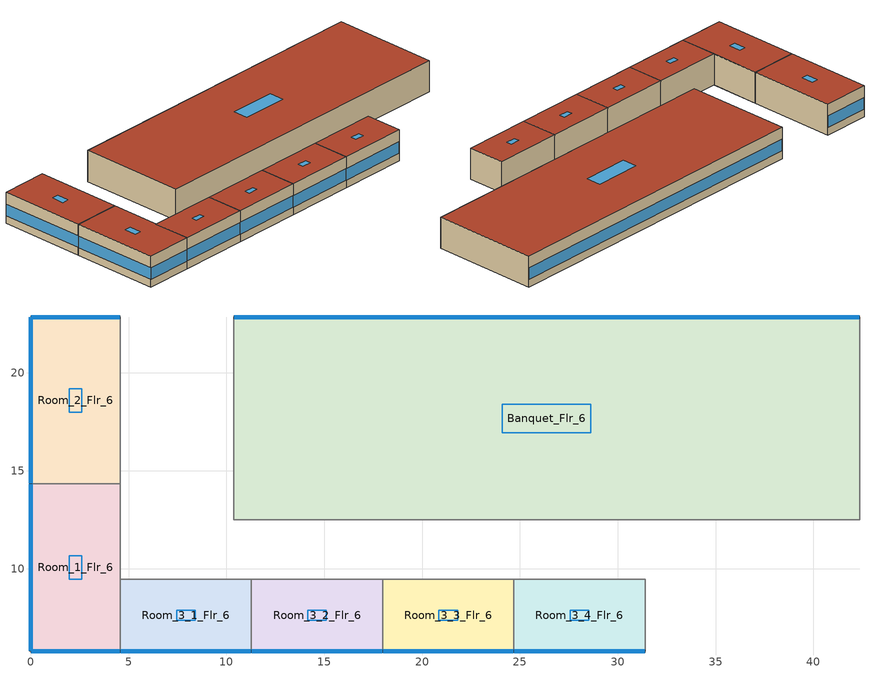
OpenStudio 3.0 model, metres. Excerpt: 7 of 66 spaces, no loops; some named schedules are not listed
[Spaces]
Room_2_Flr_6
 floor adiabatic (BTAP-Int-Wall): 4.57,22.86 4.57,14.33 0,14.33 0,22.86 z16.15
 wall outside: 4.57,22.86 0,22.86 0,14.33 z16.15:19.2
 wall to Room_1_Flr_6: 0,14.33 4.57,14.33 z16.15:19.2
 wall to Corridor_Flr_6: 4.57,14.33 4.57,22.86 z16.15:19.2
 window (BTAP-Ext-FixedWindow:U=0.190 SHGC=0.600): 4.55,22.86 0.03,22.86 z16.91:18.05; 0,22.83 0,14.35 z16.91:18.04
 roof outside: 4.57,14.33 4.57,22.86 0,22.86 0,14.33 z19.2
 skylight (BTAP-Ext-Skylights:U=0.190 SHGC=0.600): 2.61,17.99 2.61,19.2 1.96,19.2 1.96,17.99 z19.2
Banquet_Flr_6
 floor adiabatic (BTAP-Int-Wall): 42.37,22.86 42.37,12.5 10.36,12.5 10.36,22.86 z16.15
 wall outside: 42.37,22.86 10.36,22.86 z16.15:19.2
 wall to Corridor_Flr_6: 10.36,22.86 10.36,12.5 42.37,12.5 42.37,22.86 z16.15:19.2
 window (BTAP-Ext-FixedWindow:U=0.190 SHGC=0.600): 42.34,22.86 10.39,22.86 z16.91:18.03
 roof outside: 42.37,12.5 42.37,22.86 10.36,22.86 10.36,12.5 z19.2
 skylight (BTAP-Ext-Skylights:U=0.190 SHGC=0.600): 28.63,16.95 28.63,18.41 24.1,18.41 24.1,16.95 z19.2
Room_3_1_Flr_6
 floor adiabatic (BTAP-Int-Wall): 11.28,9.45 11.28,5.79 4.57,5.79 4.57,9.45 z16.15
 wall outside: 4.57,5.79 11.28,5.79 z16.15:19.2
 wall to Room_1_Flr_6: 4.57,9.45 4.57,5.79 z16.15:19.2
 wall to Corridor_Flr_6: 11.28,9.45 4.57,9.45 z16.15:19.2
 wall to Room_3_2_Flr_6: 11.28,5.79 11.28,9.45 z16.15:19.2
 window (BTAP-Ext-FixedWindow:U=0.190 SHGC=0.600): 4.6,5.79 11.25,5.79 z16.91:18.04
 roof outside: 11.28,5.79 11.28,9.45 4.57,9.45 4.57,5.79 z19.2
 skylight (BTAP-Ext-Skylights:U=0.190 SHGC=0.600): 8.4,7.36 8.4,7.88 7.45,7.88 7.45,7.36 z19.2
Room_1_Flr_6
 floor adiabatic (BTAP-Int-Wall): 4.57,14.33 4.57,5.79 0,5.79 0,14.33 z16.15
 wall outside: 0,14.33 0,5.79 4.57,5.79 z16.15:19.2
 wall to Corridor_Flr_6: 4.57,9.45 4.57,14.33 z16.15:19.2
 window (BTAP-Ext-FixedWindow:U=0.190 SHGC=0.600): 0.03,5.79 4.55,5.79 z16.91:18.05; 0,14.3 0,5.82 z16.91:18.04
 roof outside: 4.57,5.79 4.57,14.33 0,14.33 0,5.79 z19.2
 skylight (BTAP-Ext-Skylights:U=0.190 SHGC=0.600): 2.61,9.45 2.61,10.66 1.96,10.66 1.96,9.45 z19.2
Room_3_2_Flr_6
 floor adiabatic (BTAP-Int-Wall): 17.98,9.45 17.98,5.79 11.28,5.79 11.28,9.45 z16.15
 wall outside: 11.28,5.79 17.98,5.79 z16.15:19.2
 wall to Corridor_Flr_6: 17.98,9.45 11.28,9.45 z16.15:19.2
 wall to Room_3_3_Flr_6: 17.98,5.79 17.98,9.45 z16.15:19.2
 window (BTAP-Ext-FixedWindow:U=0.190 SHGC=0.600): 11.3,5.79 17.96,5.79 z16.91:18.04
 roof outside: 17.98,5.79 17.98,9.45 11.28,9.45 11.28,5.79 z19.2
 skylight (BTAP-Ext-Skylights:U=0.190 SHGC=0.600): 15.11,7.36 15.11,7.88 14.16,7.88 14.16,7.36 z19.2
Room_3_3_Flr_6
 floor adiabatic (BTAP-Int-Wall): 24.69,9.45 24.69,5.79 17.98,5.79 17.98,9.45 z16.15
 wall outside: 17.98,5.79 24.69,5.79 z16.15:19.2
 wall to Corridor_Flr_6: 24.69,9.45 17.98,9.45 z16.15:19.2
 wall to Room_3_4_Flr_6: 24.69,5.79 24.69,9.45 z16.15:19.2
 window (BTAP-Ext-FixedWindow:U=0.190 SHGC=0.600): 18.01,5.79 24.66,5.79 z16.91:18.04
 roof outside: 24.69,5.79 24.69,9.45 17.98,9.45 17.98,5.79 z19.2
 skylight (BTAP-Ext-Skylights:U=0.190 SHGC=0.600): 21.81,7.36 21.81,7.88 20.86,7.88 20.86,7.36 z19.2
Room_3_4_Flr_6
 floor adiabatic (BTAP-Int-Wall): 31.4,9.45 31.4,5.79 24.69,5.79 24.69,9.45 z16.15
 wall outside: 24.69,5.79 31.4,5.79 z16.15:19.2
 wall to Corridor_Flr_6: 31.4,9.45 24.69,9.45 z16.15:19.2
 wall to Room_3_5_Flr_6: 31.4,5.79 31.4,9.45 z16.15:19.2
 window (BTAP-Ext-FixedWindow:U=0.190 SHGC=0.600): 24.72,5.79 31.37,5.79 z16.91:18.04
 roof outside: 31.4,5.79 31.4,9.45 24.69,9.45 24.69,5.79 z19.2
 skylight (BTAP-Ext-Skylights:U=0.190 SHGC=0.600): 28.52,7.36 28.52,7.88 27.57,7.88 27.57,7.36 z19.2
[Site]
Ottawa=Macdonald-Cartier Intl AP_ON_CAN: Latitude {deg}=45.317; Longitude {deg}=-75.667; Time Zone {hr}=-5; Elevation {m}=114.9; Terrain=City
[Building]
LargeHotel: North Axis {deg}=0; Default Construction Set=BTAP-Mass at hdd = 4500.0; Standards Number of Stories=7; Standards Number of Above Ground Stories=6; Standards Template=NECB2017; Standards Building Type=LargeHotel
[Site:WaterMainsTemperature]
Calculation Method=Correlation; Annual Average Outdoor Air Temperature {C}=6.83333; Maximum Difference In Monthly Average Outdoor Air Temperatures {deltaC}=31.2
[Site:GroundTemperature:BuildingSurface]
19.527, 19.502, 19.536, 19.598, 20.002, 21.64, 22.225, 22.375, 21.449, 20.121, 19.802, 19.633
[SizingPeriod:DesignDay] Barometric Pressure {Pa}=99952; Sky Clearness=0; Rain Indicator=0; Snow Indicator=0; Day of Month=21; Daylight Saving Time Indicator=0; Humidity Indicating Type=Wetbulb; Dry-Bulb Temperature Range Modifier Type=DefaultMultipliers
Name | Maximum Dry-Bulb Temperature {C} | Daily Dry-Bulb Temperature Range {deltaC} | Humidity Indicating Conditions at Maximum Dry-Bulb | Wind Speed {m/s} | Wind Direction {deg} | Month | Day Type | Solar Model Indicator | ASHRAE Taub | ASHRAE Taud
Ottawa=Macdonald-Cartier Intl Ann Clg .4% Condns DB=>MWB | 30.6 | 10.1 | 21.8 | 4.6 | 220 | 7 | SummerDesignDay | ASHRAETau | 0.417 | 2.264
Ottawa=Macdonald-Cartier Intl Ann Htg 99.6% Condns DB | -24.2 | 0 | -24.2 | 3.5 | 290 | 1 | WinterDesignDay | ASHRAEClearSky
[Material:NoMass] Roughness=Smooth; Thermal Absorptance=0.9; Solar Absorptance=0.7
Name | Thermal Resistance {m2-K/W} | Visible Absorptance
Typical Carpet Pad; Typical Carpet Pad 1 | 0.21648 | 0.8
Typical Insulation 1 | 5.20402 | 0.7
Typical Insulation 2 | 3.77764 | 0.7
Typical Insulation 3 | 6.41024 | 0.7
Typical Carpet Pad 2 | 1.25503 | 0.8
Typical Carpet Pad 3; Typical Carpet Pad 4 | 3.45515 | 0.8
Typical Insulation 4 | 0.526298 | 0.7
Typical Insulation 5 | 0.526316 | 0.7
[Material]
Name | Roughness | Thickness {m} | Conductivity {W/m-K} | Density {kg/m3} | Specific Heat {J/kg-K} | Thermal Absorptance | Solar Absorptance | Visible Absorptance
G05 25mm wood | MediumSmooth | 0.0254 | 0.15 | 608 | 1630 | 0.9 | 0.5 | 0.5
100mm Normalweight concrete floor 1 | MediumSmooth | 0.1016 | 2.31 | 2322 | 832
G01 13mm gypsum board 1 | Smooth | 0.0127 | 0.16 | 800 | 1090 | 0.9 | 0.7 | 0.5
4 in. Normalweight Concrete Floor 1 | MediumRough | 0.1016 | 2.31 | 2322 | 832 | 0.9 | 0.7 | 0.7
1IN Stucco 1 | Smooth | 0.0253 | 0.6918 | 1858 | 837 | 0.9 | 0.7 | 0.92
8IN CONCRETE HW RefBldg 1 | Rough | 0.2032 | 1.311 | 2240 | 836.8 | 0.9 | 0.7 | 0.7
1/2IN Gypsum 1 | Smooth | 0.0127 | 0.16 | 784.9 | 830 | 0.9 | 0.4 | 0.4
Metal Roof Surface 1; F08 Metal surface 1 | Smooth | 0.0008 | 45.28 | 7824 | 500 | 0.9 | 0.7 | 0.7
6 in. Normalweight Concrete Floor 1; 6 in. Normalweight Concrete Floor 2; 6 in. Normalweight Concrete Floor 3 | MediumRough | 0.1524 | 2.31 | 2322 | 832 | 0.9 | 0.7 | 0.7
[Construction]
BTAP-Int-Partition; BTAP-Int-Door: G05 25mm wood
BTAP-Int-Floor: 100mm Normalweight concrete floor 1, Typical Carpet Pad
BTAP-Int-Wall: G01 13mm gypsum board 1, G01 13mm gypsum board 1
BTAP-Int-Ceiling: Typical Carpet Pad, 100mm Normalweight concrete floor 1
BTAP-Int-Window: SimpleGlazing
BTAP-Ext-Floor-Mass:U-0.183: Typical Insulation 1, 4 in. Normalweight Concrete Floor 1, Typical Carpet Pad 1
BTAP-Ext-Wall-Mass:U-0.247: 1IN Stucco 1, 8IN CONCRETE HW RefBldg 1, Typical Insulation 2, 1/2IN Gypsum 1
BTAP-Ext-Roof-Metal:U-0.156: Metal Roof Surface 1, Typical Insulation 3
BTAP-Grnd-Floor-Mass:U-0.757: 6 in. Normalweight Concrete Floor 1, Typical Carpet Pad 2
BTAP-Grnd-Wall-Mass:U-0.284: 6 in. Normalweight Concrete Floor 2, Typical Carpet Pad 3
BTAP-Grnd-Roof-Mass:U-0.284: 6 in. Normalweight Concrete Floor 3, Typical Carpet Pad 4
BTAP-Ext-FixedWindow:U=0.190 SHGC=0.600; BTAP-Ext-GlassDoors:U=0.190 SHGC=0.600; BTAP-Ext-Skylights:U=0.190 SHGC=0.600; BTAP-Ext-DaylightDomes:U=0.190 SHGC=0.600; BTAP-Ext-DaylightDiffuser:U=0.190 SHGC=0.600: SimpleGlazing:U=0.190 SHGC=0.600
BTAP-Ext-Door:U-1.9: F08 Metal surface 1, Typical Insulation 4
BTAP-Ext-OverHeadDoor:U-1.9: Typical Insulation 5
[DefaultConstructionSet]
BTAP-Mass at hdd = 4500.0: Default Exterior Surface Constructions=BTAP-Mass at hdd = 4500.0; Default Interior Surface Constructions=Default Surface Constructions 2; Default Ground Contact Surface Constructions=BTAP-Mass at hdd = 4500.0 1; Default Exterior SubSurface Constructions=BTAP-Mass at hdd = 4500.0; Default Interior SubSurface Constructions=Default Sub Surface Constructions 2; Interior Partition Construction=BTAP-Int-Partition
[DefaultSurfaceConstructions]
Name | Floor Construction | Wall Construction | Roof Ceiling Construction
Default Surface Constructions 2 | BTAP-Int-Floor | BTAP-Int-Wall | BTAP-Int-Ceiling
BTAP-Mass at hdd = 4500.0 | BTAP-Ext-Floor-Mass:U-0.183 | BTAP-Ext-Wall-Mass:U-0.247 | BTAP-Ext-Roof-Metal:U-0.156
BTAP-Mass at hdd = 4500.0 1 | BTAP-Grnd-Floor-Mass:U-0.757 | BTAP-Grnd-Wall-Mass:U-0.284 | BTAP-Grnd-Roof-Mass:U-0.284
[DefaultSubSurfaceConstructions]
Name | Fixed Window Construction | Operable Window Construction | Door Construction | Glass Door Construction | Overhead Door Construction | Skylight Construction | Tubular Daylight Dome Construction | Tubular Daylight Diffuser Construction
Default Sub Surface Constructions 2 | BTAP-Int-Window | BTAP-Int-Window | BTAP-Int-Door
BTAP-Mass at hdd = 4500.0 | BTAP-Ext-FixedWindow:U=0.190 SHGC=0.600 | BTAP-Ext-FixedWindow:U=0.190 SHGC=0.600 | BTAP-Ext-Door:U-1.9 | BTAP-Ext-GlassDoors:U=0.190 SHGC=0.600 | BTAP-Ext-OverHeadDoor:U-1.9 | BTAP-Ext-Skylights:U=0.190 SHGC=0.600 | BTAP-Ext-DaylightDomes:U=0.190 SHGC=0.600 | BTAP-Ext-DaylightDiffuser:U=0.190 SHGC=0.600
[WindowMaterial:SimpleGlazingSystem] Solar Heat Gain Coefficient=0.6; Visible Transmittance=0.21
Name | U-Factor {W/m2-K}
SimpleGlazing | 2.2
SimpleGlazing:U=0.190 SHGC=0.600 | 1.9
[Space] Building Story=Building Story 4
Name | Space Type | Thermal Zone | Part of Total Floor Area
Room_2_Flr_6 | Space Function Guest room | DU_BT=Space Function_ST=Guest room_FL=Building Story 4_SCHF | Yes
Banquet_Flr_6 | Space Function Dining area - other | ALL_ST=Dining area - other_FL=Building Story 4_SCH=B | Yes
Room_3_1_Flr_6 | Space Function Guest room | DU_BT=Space Function_ST=Guest room_FL=Building Story 4_SCHF 1 | Yes
Room_1_Flr_6 | Space Function Guest room | DU_BT=Space Function_ST=Guest room_FL=Building Story 4_SCHF 3 | Yes
Room_3_2_Flr_6 | Space Function Guest room | DU_BT=Space Function_ST=Guest room_FL=Building Story 4_SCHF 5
Room_3_3_Flr_6 | Space Function Guest room | DU_BT=Space Function_ST=Guest room_FL=Building Story 4_SCHF 8
Room_3_4_Flr_6 | Space Function Guest room | DU_BT=Space Function_ST=Guest room_FL=Building Story 4_SCHF 7
[BuildingStory]
Building Story 4: Nominal Z Coordinate {m}=16.152
[SpaceType] Standards Building Type=Space Function
Name | Default Schedule Set | Design Specification Outdoor Air Object | Standards Space Type
Space Function Dining area - other | Space Function Dining area - other Schedule Set | Space Function Dining area - other Ventilation | Dining area - other
Space Function Guest room | Space Function Guest room Schedule Set | Space Function Guest room Ventilation | Guest room
[People:Definition] Number of People Calculation Method=People/Area; Fraction Radiant=0.3
Name | People per Space Floor Area {person/m2}
Space Function Dining area - other People Definition | 0.100036
Space Function Guest room People Definition | 0.0400145
[People] Work Efficiency Schedule=Work Efficiency Schedule; Clothing Insulation Schedule=Clothing Schedule; Air Velocity Schedule=Air Velocity Schedule; Multiplier=1
Name | People Definition | Space or SpaceType
Space Function Dining area - other People | Space Function Dining area - other People Definition | Space Function Dining area - other
Space Function Guest room People | Space Function Guest room People Definition | Space Function Guest room
[Lights:Definition] Design Level Calculation Method=Watts/Area; Fraction Radiant=0.5; Fraction Visible=0.2
Name | Watts per Space Floor Area {W/m2}
Space Function Dining area - other Lights Definition | 6.79994
Space Function Guest room Lights Definition | 8.29993
[Lights] Fraction Replaceable=1
Name | Lights Definition | Space or SpaceType
Space Function Dining area - other Lights | Space Function Dining area - other Lights Definition | Space Function Dining area - other
Space Function Guest room Lights | Space Function Guest room Lights Definition | Space Function Guest room
[DesignSpecification:OutdoorAir] Outdoor Air Method=Sum
Name | Outdoor Air Flow per Person {m3/s-person} | Outdoor Air Flow per Floor Area {m3/s-m2}
Space Function Dining area - other Ventilation | 0.0266603 | 0.0009144
Space Function Guest room Ventilation | 0.00634769 | 0.0003048
[DefaultScheduleSet] People Activity Level Schedule=NECB-Activity; Infiltration Schedule=Always On
Name | Number of People Schedule | Lighting Schedule | Electric Equipment Schedule
Space Function Dining area - other Schedule Set | NECB-B-Occupancy | NECB-B-Lighting | NECB-B-Electric-Equipment
Space Function Guest room Schedule Set | NECB-F-Occupancy | NECB-F-Lighting | NECB-F-Electric-Equipment
[ThermostatSetpoint:DualSetpoint]
Name | Heating Setpoint Temperature Schedule | Cooling Setpoint Temperature Schedule
Space Function Guest room Thermostat 108; Space Function Guest room Thermostat 114; Space Function Guest room Thermostat 123; Space Function Guest room Thermostat 154; Space Function Guest room Thermostat 156; Space Function Guest room Thermostat 157 | NECB-F-Thermostat Setpoint-Heating | NECB-F-Thermostat Setpoint-Cooling
Space Function Dining area - other Thermostat 5 | NECB-B-Thermostat Setpoint-Heating | NECB-B-Thermostat Setpoint-Cooling
[ElectricEquipment:Definition] Design Level Calculation Method=Watts/Area; Fraction Radiant=0.5
Name | Watts per Space Floor Area {W/m2}
Space Function Dining area - other Elec Equip Definition | 1.00036
Space Function Guest room Elec Equip Definition | 2.50091
[ElectricEquipment]
Name | Electric Equipment Definition | Space or SpaceType
Space Function Dining area - other Elec Equip | Space Function Dining area - other Elec Equip Definition | Space Function Dining area - other
Space Function Guest room Elec Equip | Space Function Guest room Elec Equip Definition | Space Function Guest room
[SpaceInfiltration:DesignFlowRate] Schedule=Always On Discrete; Design Flow Rate Calculation Method=Flow/ExteriorArea; Flow per Exterior Surface Area {m3/s-m2}=0.00025; Constant Term Coefficient=0; Temperature Term Coefficient=0; Velocity Term Coefficient=0.224; Velocity Squared Term Coefficient=0
Name | Space or SpaceType
Banquet_Flr_6 Infiltration | Banquet_Flr_6
Room_1_Flr_6 Infiltration | Room_1_Flr_6
Room_2_Flr_6 Infiltration | Room_2_Flr_6
Room_3_1_Flr_6 Infiltration | Room_3_1_Flr_6
Room_3_2_Flr_6 Infiltration | Room_3_2_Flr_6
Room_3_3_Flr_6 Infiltration | Room_3_3_Flr_6
Room_3_4_Flr_6 Infiltration | Room_3_4_Flr_6
[ThermalZone] Use Ideal Air Loads=No
Name | Thermostat
DU_BT=Space Function_ST=Guest room_FL=Building Story 4_SCHF | Space Function Guest room Thermostat 108
DU_BT=Space Function_ST=Guest room_FL=Building Story 4_SCHF 1 | Space Function Guest room Thermostat 114
DU_BT=Space Function_ST=Guest room_FL=Building Story 4_SCHF 3 | Space Function Guest room Thermostat 123
DU_BT=Space Function_ST=Guest room_FL=Building Story 4_SCHF 5 | Space Function Guest room Thermostat 154
DU_BT=Space Function_ST=Guest room_FL=Building Story 4_SCHF 7 | Space Function Guest room Thermostat 156
DU_BT=Space Function_ST=Guest room_FL=Building Story 4_SCHF 8 | Space Function Guest room Thermostat 157
ALL_ST=Dining area - other_FL=Building Story 4_SCH=B | Space Function Dining area - other Thermostat 5
[Schedule:Constant]
Always On Discrete: Value=1
[Schedule:Ruleset]
Clothing Schedule: Default Day Schedule=Clothing Schedule Default Winter Clothes
Air Velocity Schedule: Default Day Schedule=Air Velocity Schedule Default
Work Efficiency Schedule: Default Day Schedule=Work Efficiency Schedule Default
NECB-Activity: Default Day Schedule=NECB-Activity Default; Summer Design Day Schedule=NECB-Activity Summer Design Day; Winter Design Day Schedule=NECB-Activity Winter Design Day
Always On: Default Day Schedule=Always On Default
NECB-B-Occupancy: Default Day Schedule=NECB-B-Occupancy Default
NECB-B-Lighting: Default Day Schedule=NECB-B-Lighting Default
NECB-B-Electric-Equipment: Default Day Schedule=NECB-B-Electric-Equipment Default
NECB-B-Thermostat Setpoint-Heating: Default Day Schedule=NECB-B-Thermostat Setpoint-Heating Default
NECB-B-Thermostat Setpoint-Cooling: Default Day Schedule=NECB-B-Thermostat Setpoint-Cooling Default
NECB-F-Occupancy: Default Day Schedule=NECB-F-Occupancy Default
NECB-F-Lighting: Default Day Schedule=NECB-F-Lighting Default
NECB-F-Electric-Equipment: Default Day Schedule=NECB-F-Electric-Equipment Default
NECB-F-Thermostat Setpoint-Heating: Default Day Schedule=NECB-F-Thermostat Setpoint-Heating Default
NECB-F-Thermostat Setpoint-Cooling: Default Day Schedule=NECB-F-Thermostat Setpoint-Cooling Default
[Schedule:Day]
Clothing Schedule Default Winter Clothes; Always On Default: 24, 0, 1
Air Velocity Schedule Default: 24, 0, 0.2
Work Efficiency Schedule Default: 24, 0, 0
NECB-Activity Default; NECB-Activity Winter Design Day; NECB-Activity Summer Design Day: 24, 0, 130
NECB-B-Occupancy Default: 1, 0, 0.3, 2, 0, 0.1, 9, 0, 0, 10, 0, 0.1, 11, 0, 0.2, 12, 0, 0.5, 13, 0, 0.9, 14, 0, 0.8, 15, 0, 0.5, 17, 0, 0.2, 18, 0, 0.3, 19, 0, 0.6, 22, 0, 0.9, 23, 0, 0.6, 24, 0, 0.4
NECB-B-Lighting Default; NECB-B-Electric-Equipment Default: 1, 0, 0.9, 2, 0, 0.5, 9, 0, 0.1, 10, 0, 0.5, 11, 0, 0.7, 24, 0, 0.9
NECB-B-Thermostat Setpoint-Heating Default: 2, 0, 22, 8, 0, 18, 9, 0, 20, 24, 0, 22
NECB-B-Thermostat Setpoint-Cooling Default: 1, 0, 24, 8, 0, 35, 24, 0, 24
NECB-F-Occupancy Default: 7, 0, 0.63, 8, 0, 0.49, 10, 0, 0.28, 16, 0, 0.14, 17, 0, 0.21, 20, 0, 0.35, 22, 0, 0.49, 23, 0, 0.56, 24, 0, 0.63
NECB-F-Lighting Default; NECB-F-Electric-Equipment Default: 1, 0, 0.21, 3, 0, 0.14, 6, 0, 0.07, 7, 0, 0.14, 8, 0, 0.28, 9, 0, 0.35, 11, 0, 0.28, 12, 0, 0.21, 19, 0, 0.14, 20, 0, 0.42, 21, 0, 0.56, 22, 0, 0.63, 23, 0, 0.56, 24, 0, 0.42
NECB-F-Thermostat Setpoint-Heating Default; NECB-F-Thermostat Setpoint-Heating Default|Wkdy Day: 1, 0, 22, 7, 0, 18, 8, 0, 20, 24, 0, 22
NECB-F-Thermostat Setpoint-Cooling Default: 24, 0, 24
[Schedule:Rule] Date Specification Type=DateRange; Start Day=1
Name | Schedule Ruleset | Rule Order | Day Schedule | Start Month | End Month | End Day | Apply Monday | Apply Tuesday | Apply Wednesday | Apply Thursday | Apply Friday | Apply Saturday | Apply Sunday
Schedule Rule 1 | Clothing Schedule | 0 | Clothing Schedule Summer Clothes | 5 | 9 | 30
Schedule Rule 17 | NECB-B-Occupancy | 2 | NECB-B-Occupancy Default|Wkdy Day | 1 | 12 | 31 | Yes | Yes | Yes | Yes | Yes
Schedule Rule 18 | NECB-B-Occupancy | 1 | NECB-B-Occupancy Sat Day | 1 | 12 | 31 |  |  |  |  |  | Yes
Schedule Rule 19 | NECB-B-Occupancy | 0 | NECB-B-Occupancy Sun|Hol Day | 1 | 12 | 31 |  |  |  |  |  |  | Yes
Schedule Rule 20 | NECB-B-Lighting | 2 | NECB-B-Lighting Default|Wkdy Day | 1 | 12 | 31 | Yes | Yes | Yes | Yes | Yes
Schedule Rule 21 | NECB-B-Lighting | 1 | NECB-B-Lighting Sat Day | 1 | 12 | 31 |  |  |  |  |  | Yes
Schedule Rule 22 | NECB-B-Lighting | 0 | NECB-B-Lighting Sun|Hol Day | 1 | 12 | 31 |  |  |  |  |  |  | Yes
Schedule Rule 23 | NECB-B-Electric-Equipment | 2 | NECB-B-Electric-Equipment Default|Wkdy Day | 1 | 12 | 31 | Yes | Yes | Yes | Yes | Yes
Schedule Rule 24 | NECB-B-Electric-Equipment | 1 | NECB-B-Electric-Equipment Sat Day | 1 | 12 | 31 |  |  |  |  |  | Yes
Schedule Rule 25 | NECB-B-Electric-Equipment | 0 | NECB-B-Electric-Equipment Sun|Hol Day | 1 | 12 | 31 |  |  |  |  |  |  | Yes
Schedule Rule 26 | NECB-B-Thermostat Setpoint-Heating | 2 | NECB-B-Thermostat Setpoint-Heating Default|Wkdy Day | 1 | 12 | 31 | Yes | Yes | Yes | Yes | Yes
Schedule Rule 27 | NECB-B-Thermostat Setpoint-Heating | 1 | NECB-B-Thermostat Setpoint-Heating Sat Day | 1 | 12 | 31 |  |  |  |  |  | Yes
Schedule Rule 28 | NECB-B-Thermostat Setpoint-Heating | 0 | NECB-B-Thermostat Setpoint-Heating Sun|Hol Day | 1 | 12 | 31 |  |  |  |  |  |  | Yes
Schedule Rule 29 | NECB-B-Thermostat Setpoint-Cooling | 2 | NECB-B-Thermostat Setpoint-Cooling Default|Wkdy Day | 1 | 12 | 31 | Yes | Yes | Yes | Yes | Yes
Schedule Rule 30 | NECB-B-Thermostat Setpoint-Cooling | 1 | NECB-B-Thermostat Setpoint-Cooling Sat Day | 1 | 12 | 31 |  |  |  |  |  | Yes
Schedule Rule 31 | NECB-B-Thermostat Setpoint-Cooling | 0 | NECB-B-Thermostat Setpoint-Cooling Sun|Hol Day | 1 | 12 | 31 |  |  |  |  |  |  | Yes
Schedule Rule 35 | NECB-F-Occupancy | 2 | NECB-F-Occupancy Default|Wkdy Day | 1 | 12 | 31 | Yes | Yes | Yes | Yes | Yes
Schedule Rule 36 | NECB-F-Occupancy | 1 | NECB-F-Occupancy Sat Day | 1 | 12 | 31 |  |  |  |  |  | Yes
Schedule Rule 37 | NECB-F-Occupancy | 0 | NECB-F-Occupancy Sun|Hol Day | 1 | 12 | 31 |  |  |  |  |  |  | Yes
Schedule Rule 38 | NECB-F-Lighting | 2 | NECB-F-Lighting Default|Wkdy Day | 1 | 12 | 31 | Yes | Yes | Yes | Yes | Yes
Schedule Rule 39 | NECB-F-Lighting | 1 | NECB-F-Lighting Sat Day | 1 | 12 | 31 |  |  |  |  |  | Yes
Schedule Rule 40 | NECB-F-Lighting | 0 | NECB-F-Lighting Sun|Hol Day | 1 | 12 | 31 |  |  |  |  |  |  | Yes
Schedule Rule 41 | NECB-F-Electric-Equipment | 2 | NECB-F-Electric-Equipment Default|Wkdy Day | 1 | 12 | 31 | Yes | Yes | Yes | Yes | Yes
Schedule Rule 42 | NECB-F-Electric-Equipment | 1 | NECB-F-Electric-Equipment Sat Day | 1 | 12 | 31 |  |  |  |  |  | Yes
Schedule Rule 43 | NECB-F-Electric-Equipment | 0 | NECB-F-Electric-Equipment Sun|Hol Day | 1 | 12 | 31 |  |  |  |  |  |  | Yes
Schedule Rule 44 | NECB-F-Thermostat Setpoint-Heating | 2 | NECB-F-Thermostat Setpoint-Heating Default|Wkdy Day | 1 | 12 | 31 | Yes | Yes | Yes | Yes | Yes
Schedule Rule 45 | NECB-F-Thermostat Setpoint-Heating | 1 | NECB-F-Thermostat Setpoint-Heating Sat Day | 1 | 12 | 31 |  |  |  |  |  | Yes
Schedule Rule 46 | NECB-F-Thermostat Setpoint-Heating | 0 | NECB-F-Thermostat Setpoint-Heating Sun|Hol Day | 1 | 12 | 31 |  |  |  |  |  |  | Yes
Schedule Rule 47 | NECB-F-Thermostat Setpoint-Cooling | 2 | NECB-F-Thermostat Setpoint-Cooling Default|Wkdy Day | 1 | 12 | 31 | Yes | Yes | Yes | Yes | Yes
Schedule Rule 48 | NECB-F-Thermostat Setpoint-Cooling | 1 | NECB-F-Thermostat Setpoint-Cooling Sat Day | 1 | 12 | 31 |  |  |  |  |  | Yes
Schedule Rule 49 | NECB-F-Thermostat Setpoint-Cooling | 0 | NECB-F-Thermostat Setpoint-Cooling Sun|Hol Day | 1 | 12 | 31 |  |  |  |  |  |  | Yes
